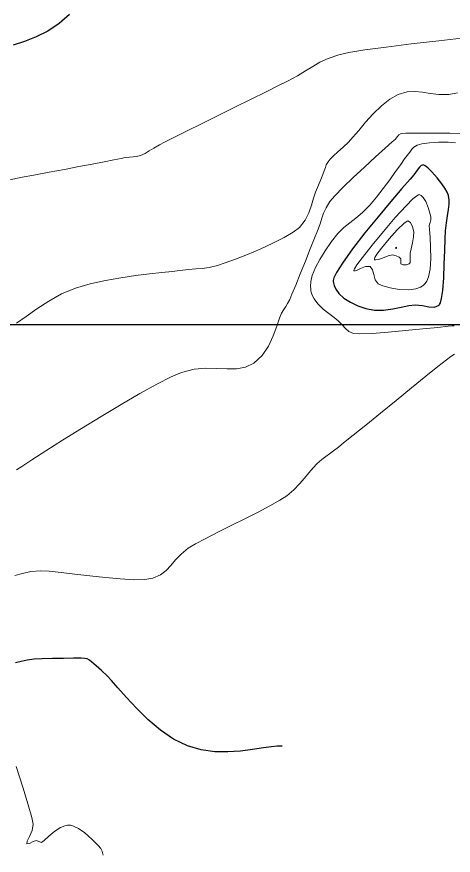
# Model space of a CAD drawing. Header units: metres. Extents: x 2662 to 3279, y 1027 to 1511.
# Drawn here: x 2942.5 to 2974.5, y 1053.8 to 1115.2 of the extents above; entities that cross this region are included whole.
import ezdxf

# ---------------------------------------------------------------- set-up
doc = ezdxf.new("R2010")
doc.units = ezdxf.units.M
doc.header["$LTSCALE"] = 1000
doc.layers.add('01 main point', color=1, linetype='Continuous')
doc.layers.add('CONT-MJR', color=251, linetype='Continuous', lineweight=30)
doc.layers.add('CONT-MNR', color=252, linetype='Continuous', lineweight=9)

msp = doc.modelspace()

# ---------------------------------------------------------------- linework, layer by layer
at = {"elevation": -1, "flags": 128}
msp.add_lwpolyline([(2946.383, 1115.401), (2945.617, 1114.728), (2944.788, 1114.183), (2943.929, 1113.749), (2943.07, 1113.409), (2942.245, 1113.145)], dxfattribs=at)
at = {"layer": '01 main point'}
msp.add_lwpolyline([(2684.596, 1092.671), (3187.114, 1092.671), (3187.114, 1448.024), (2684.596, 1448.024)], close=True, dxfattribs=at)
at = {"layer": 'CONT-MJR', "elevation": 5, "flags": 128}
msp.add_lwpolyline([(2973.446, 1094.083), (2973.481, 1094.125), (2973.545, 1094.259), (2973.625, 1094.573), (2973.708, 1095.16), (2973.778, 1096.081), (2973.823, 1097.1), (2973.854, 1098.096), (2973.882, 1098.951), (2973.917, 1099.546), (2973.987, 1100.12), (2974.066, 1100.644), (2974.135, 1101.103), (2974.178, 1101.486), (2974.178, 1101.779), (2974.123, 1102.114), (2974.028, 1102.376), (2973.861, 1102.674), (2973.644, 1102.985), (2973.302, 1103.42), (2972.911, 1103.868), (2972.614, 1104.162), (2972.427, 1104.308), (2972.327, 1104.356), (2972.287, 1104.362), (2972.228, 1104.358), (2972.125, 1104.321), (2971.993, 1104.208), (2971.832, 1103.981), (2971.592, 1103.645), (2971.31, 1103.32), (2970.718, 1102.636), (2969.909, 1101.687), (2968.975, 1100.57), (2968.01, 1099.38), (2967.106, 1098.214), (2966.357, 1097.168), (2965.931, 1096.482), (2965.743, 1096.087), (2965.692, 1095.893), (2965.691, 1095.819), (2965.706, 1095.721), (2965.753, 1095.532), (2965.866, 1095.268), (2966.09, 1094.948), (2966.47, 1094.597), (2966.941, 1094.296), (2967.484, 1094.041), (2968.074, 1093.828), (2968.71, 1093.712), (2969.378, 1093.723), (2970.043, 1093.814), (2970.672, 1093.94), (2971.231, 1094.054), (2971.685, 1094.111), (2972.23, 1094.063), (2972.699, 1093.962), (2973.102, 1093.929)], close=True, dxfattribs=at)
msp.add_lwpolyline([(2961.942, 1061.765), (2961.825, 1061.763), (2961.577, 1061.75), (2961.175, 1061.708), (2960.588, 1061.625), (2959.782, 1061.503), (2958.908, 1061.392), (2957.979, 1061.328), (2957.01, 1061.348), (2956.013, 1061.486), (2955.003, 1061.779), (2953.999, 1062.27), (2953.03, 1062.936), (2952.115, 1063.711), (2951.278, 1064.529), (2950.541, 1065.323), (2949.924, 1066.027), (2949.45, 1066.576), (2949.141, 1066.902), (2948.708, 1067.29), (2948.315, 1067.647), (2948.008, 1067.923), (2947.829, 1068.065), (2947.67, 1068.147), (2947.497, 1068.188), (2947.233, 1068.196), (2946.672, 1068.194), (2945.93, 1068.184), (2945.122, 1068.169), (2944.366, 1068.152), (2943.777, 1068.134), (2943.263, 1068.069), (2942.822, 1067.96), (2942.429, 1067.87)], dxfattribs=at)
at = {"layer": 'CONT-MNR', "flags": 128}
for points, elevation in [([(2975.489, 1113.701), (2973.409, 1113.467), (2971.402, 1113.232), (2969.567, 1113.004), (2968.005, 1112.792), (2966.818, 1112.604), (2966.104, 1112.448), (2965.327, 1112.175), (2964.713, 1111.893), (2964.185, 1111.593), (2963.665, 1111.268), (2963.074, 1110.908), (2962.335, 1110.507), (2961.681, 1110.178), (2960.775, 1109.726), (2959.688, 1109.186), (2958.491, 1108.591), (2957.255, 1107.978), (2956.05, 1107.38), (2954.948, 1106.832), (2954.019, 1106.37), (2953.335, 1106.027), (2952.967, 1105.839), (2952.554, 1105.601), (2952.218, 1105.387), (2951.91, 1105.205), (2951.583, 1105.062), (2951.278, 1104.982), (2951.03, 1104.953), (2950.776, 1104.939), (2950.455, 1104.901), (2950.147, 1104.845), (2949.618, 1104.742), (2948.904, 1104.602), (2948.039, 1104.433), (2947.058, 1104.243), (2945.995, 1104.039), (2944.886, 1103.831), (2943.764, 1103.626), (2942.918, 1103.464), (2941.888, 1103.251)], 1), ([(2974.789, 1109.639), (2974.16, 1109.524), (2973.413, 1109.522), (2972.782, 1109.598), (2972.218, 1109.694), (2971.672, 1109.753), (2971.096, 1109.716), (2970.441, 1109.526), (2969.826, 1109.186), (2969.212, 1108.693), (2968.617, 1108.108), (2968.06, 1107.49), (2967.558, 1106.898), (2967.13, 1106.39), (2966.795, 1106.027), (2966.403, 1105.661), (2966.036, 1105.327), (2965.715, 1105.033), (2965.464, 1104.789), (2965.305, 1104.603), (2965.181, 1104.383), (2965.114, 1104.187), (2965.027, 1103.942), (2964.919, 1103.671), (2964.776, 1103.309), (2964.601, 1102.873), (2964.394, 1102.38), (2964.238, 1101.927), (2964.092, 1101.411), (2963.905, 1100.862), (2963.628, 1100.309), (2963.212, 1099.781), (2962.762, 1099.433), (2962.087, 1099.038), (2961.256, 1098.619), (2960.34, 1098.2), (2959.408, 1097.805), (2958.53, 1097.457), (2957.776, 1097.179), (2957.216, 1096.996), (2956.596, 1096.843), (2956.09, 1096.77), (2955.618, 1096.736), (2955.1, 1096.7), (2954.456, 1096.623), (2953.891, 1096.552), (2953.137, 1096.471), (2952.233, 1096.373), (2951.217, 1096.249), (2950.128, 1096.091), (2949.004, 1095.891), (2947.884, 1095.64), (2946.806, 1095.33), (2945.796, 1094.912), (2944.857, 1094.386), (2943.991, 1093.811), (2943.201, 1093.249), (2942.489, 1092.759)], 2), ([(2975.624, 1106.674), (2974.228, 1106.686), (2972.908, 1106.694), (2971.789, 1106.696), (2970.996, 1106.687), (2970.655, 1106.665), (2970.488, 1106.561), (2970.377, 1106.427), (2970.235, 1106.263), (2969.999, 1106.049), (2969.486, 1105.587), (2968.784, 1104.951), (2967.978, 1104.212), (2967.154, 1103.443), (2966.398, 1102.716), (2965.796, 1102.103), (2965.434, 1101.675), (2965.159, 1101.227), (2964.985, 1100.841), (2964.859, 1100.466), (2964.728, 1100.051), (2964.539, 1099.544), (2964.315, 1098.992), (2964.004, 1098.214), (2963.646, 1097.314), (2963.277, 1096.392), (2962.938, 1095.55), (2962.666, 1094.889), (2962.499, 1094.511), (2962.342, 1094.216), (2962.205, 1093.994), (2962.062, 1093.775), (2961.889, 1093.487), (2961.743, 1093.121), (2961.554, 1092.541), (2961.296, 1091.833), (2960.947, 1091.086), (2960.481, 1090.388), (2959.875, 1089.826), (2959.266, 1089.536), (2958.611, 1089.419), (2957.908, 1089.41), (2957.155, 1089.444), (2956.35, 1089.457), (2955.493, 1089.383), (2954.58, 1089.158), (2953.819, 1088.833), (2952.78, 1088.3), (2951.533, 1087.606), (2950.149, 1086.8), (2948.697, 1085.928), (2947.247, 1085.039), (2945.87, 1084.18), (2944.635, 1083.4), (2943.612, 1082.745), (2942.872, 1082.263), (2942.484, 1082.003)], 3), ([(2974.641, 1105.987), (2974.11, 1106.045), (2973.401, 1106.045), (2972.725, 1105.99), (2972.174, 1105.906), (2971.838, 1105.817), (2971.599, 1105.679), (2971.437, 1105.51), (2971.292, 1105.306), (2971.105, 1105.061), (2970.918, 1104.815), (2970.628, 1104.408), (2970.256, 1103.882), (2969.823, 1103.279), (2969.349, 1102.64), (2968.855, 1102.006), (2968.36, 1101.42), (2967.824, 1100.874), (2967.341, 1100.467), (2966.892, 1100.123), (2966.459, 1099.772), (2966.022, 1099.337), (2965.563, 1098.747), (2965.106, 1098.076), (2964.705, 1097.442), (2964.378, 1096.84), (2964.147, 1096.262), (2964.044, 1095.811), (2964.021, 1095.478), (2964.035, 1095.257), (2964.051, 1095.147), (2964.073, 1095.038), (2964.14, 1094.829), (2964.288, 1094.537), (2964.552, 1094.184), (2964.951, 1093.797), (2965.374, 1093.465), (2965.762, 1093.181), (2966.059, 1092.939), (2966.349, 1092.631), (2966.577, 1092.374), (2966.825, 1092.166), (2967.174, 1092.007), (2967.647, 1091.979), (2968.539, 1092.018), (2969.702, 1092.106), (2970.988, 1092.221), (2972.248, 1092.345), (2973.335, 1092.458), (2974.1, 1092.541), (2974.395, 1092.573), (2974.472, 1092.567), (2974.54, 1092.571)], 4), ([(2974.556, 1090.486), (2974.294, 1090.317), (2973.99, 1090.084), (2973.358, 1089.581), (2972.477, 1088.873), (2971.428, 1088.025), (2970.291, 1087.103), (2969.144, 1086.172), (2968.068, 1085.299), (2967.143, 1084.548), (2966.448, 1083.984), (2966.062, 1083.675), (2965.703, 1083.4), (2965.411, 1083.189), (2965.144, 1082.996), (2964.861, 1082.775), (2964.52, 1082.48), (2964.211, 1082.164), (2963.907, 1081.801), (2963.585, 1081.404), (2963.221, 1080.983), (2962.793, 1080.549), (2962.277, 1080.113), (2961.771, 1079.78), (2961.052, 1079.374), (2960.179, 1078.916), (2959.212, 1078.426), (2958.212, 1077.927), (2957.237, 1077.44), (2956.349, 1076.985), (2955.606, 1076.584), (2955.07, 1076.259), (2954.539, 1075.834), (2954.141, 1075.413), (2953.806, 1075.01), (2953.463, 1074.641), (2953.043, 1074.321), (2952.476, 1074.066), (2951.894, 1073.969), (2951.078, 1073.957), (2950.092, 1074.011), (2949.002, 1074.11), (2947.871, 1074.236), (2946.766, 1074.368), (2945.752, 1074.487), (2944.892, 1074.574), (2944.252, 1074.608), (2943.543, 1074.549), (2942.923, 1074.412), (2942.366, 1074.263)], 4), ([(2948.837, 1053.758), (2948.83, 1053.78), (2948.817, 1053.832), (2948.799, 1053.924), (2948.762, 1054.061), (2948.67, 1054.24), (2948.462, 1054.483), (2948.045, 1054.912), (2947.499, 1055.392), (2947.022, 1055.721), (2946.669, 1055.89), (2946.445, 1055.95), (2946.338, 1055.961), (2946.233, 1055.958), (2946.021, 1055.919), (2945.704, 1055.79), (2945.298, 1055.529), (2944.851, 1055.149), (2944.512, 1054.826), (2944.325, 1054.685), (2944.139, 1054.754), (2943.946, 1054.838), (2943.715, 1054.754), (2943.445, 1054.615), (2943.255, 1054.601), (2943.281, 1054.782), (2943.445, 1055.123), (2943.63, 1055.565), (2943.717, 1056.046), (2943.618, 1056.514), (2943.349, 1057.453), (2942.952, 1058.742), (2942.468, 1060.26)], 6)]:
    msp.add_lwpolyline(points, dxfattribs=dict(at, elevation=elevation))
for points, elevation in [([(2972.352, 1095.596), (2972.419, 1095.665), (2972.534, 1095.838), (2972.666, 1096.171), (2972.775, 1096.722), (2972.829, 1097.512), (2972.819, 1098.323), (2972.777, 1099.059), (2972.735, 1099.621), (2972.724, 1099.914), (2972.778, 1100.152), (2972.831, 1100.341), (2972.83, 1100.568), (2972.767, 1100.837), (2972.64, 1101.242), (2972.458, 1101.675), (2972.281, 1101.968), (2972.132, 1102.12), (2972.027, 1102.177), (2971.972, 1102.189), (2971.931, 1102.182), (2971.807, 1102.112), (2971.528, 1101.878), (2971.019, 1101.367), (2970.233, 1100.5), (2969.374, 1099.496), (2968.541, 1098.482), (2967.835, 1097.582), (2967.427, 1097.03), (2967.248, 1096.755), (2967.2, 1096.654), (2967.199, 1096.631), (2967.22, 1096.61), (2967.286, 1096.6), (2967.432, 1096.648), (2967.69, 1096.776), (2968.053, 1096.926), (2968.381, 1096.921), (2968.57, 1096.686), (2968.653, 1096.325), (2968.748, 1095.943), (2968.975, 1095.648), (2969.322, 1095.494), (2969.866, 1095.344), (2970.524, 1095.239), (2971.213, 1095.219), (2971.731, 1095.291), (2972.071, 1095.411), (2972.266, 1095.526)], 6), ([(2971.258, 1097.108), (2971.284, 1097.137), (2971.317, 1097.207), (2971.332, 1097.341), (2971.321, 1097.562), (2971.325, 1097.887), (2971.391, 1098.222), (2971.491, 1098.652), (2971.572, 1099.09), (2971.578, 1099.449), (2971.488, 1099.831), (2971.343, 1100.136), (2971.141, 1100.276), (2970.871, 1100.089), (2970.379, 1099.597), (2969.791, 1098.944), (2969.232, 1098.272), (2968.891, 1097.816), (2968.74, 1097.571), (2968.703, 1097.47), (2968.708, 1097.442), (2968.732, 1097.418), (2968.811, 1097.399), (2968.991, 1097.429), (2969.302, 1097.539), (2969.711, 1097.698), (2970.02, 1097.764), (2970.293, 1097.703), (2970.513, 1097.596), (2970.644, 1097.478), (2970.643, 1097.286), (2970.649, 1097.118), (2970.81, 1097.05), (2971.053, 1097.034)], 7), ([(2970.312, 1098.245), (2970.315, 1098.254), (2970.324, 1098.3), (2970.326, 1098.331), (2970.269, 1098.294), (2970.216, 1098.254), (2970.266, 1098.267)], 8)]:
    msp.add_lwpolyline(points, close=True, dxfattribs=dict(at, elevation=elevation))

doc.saveas('drawing.dxf')
